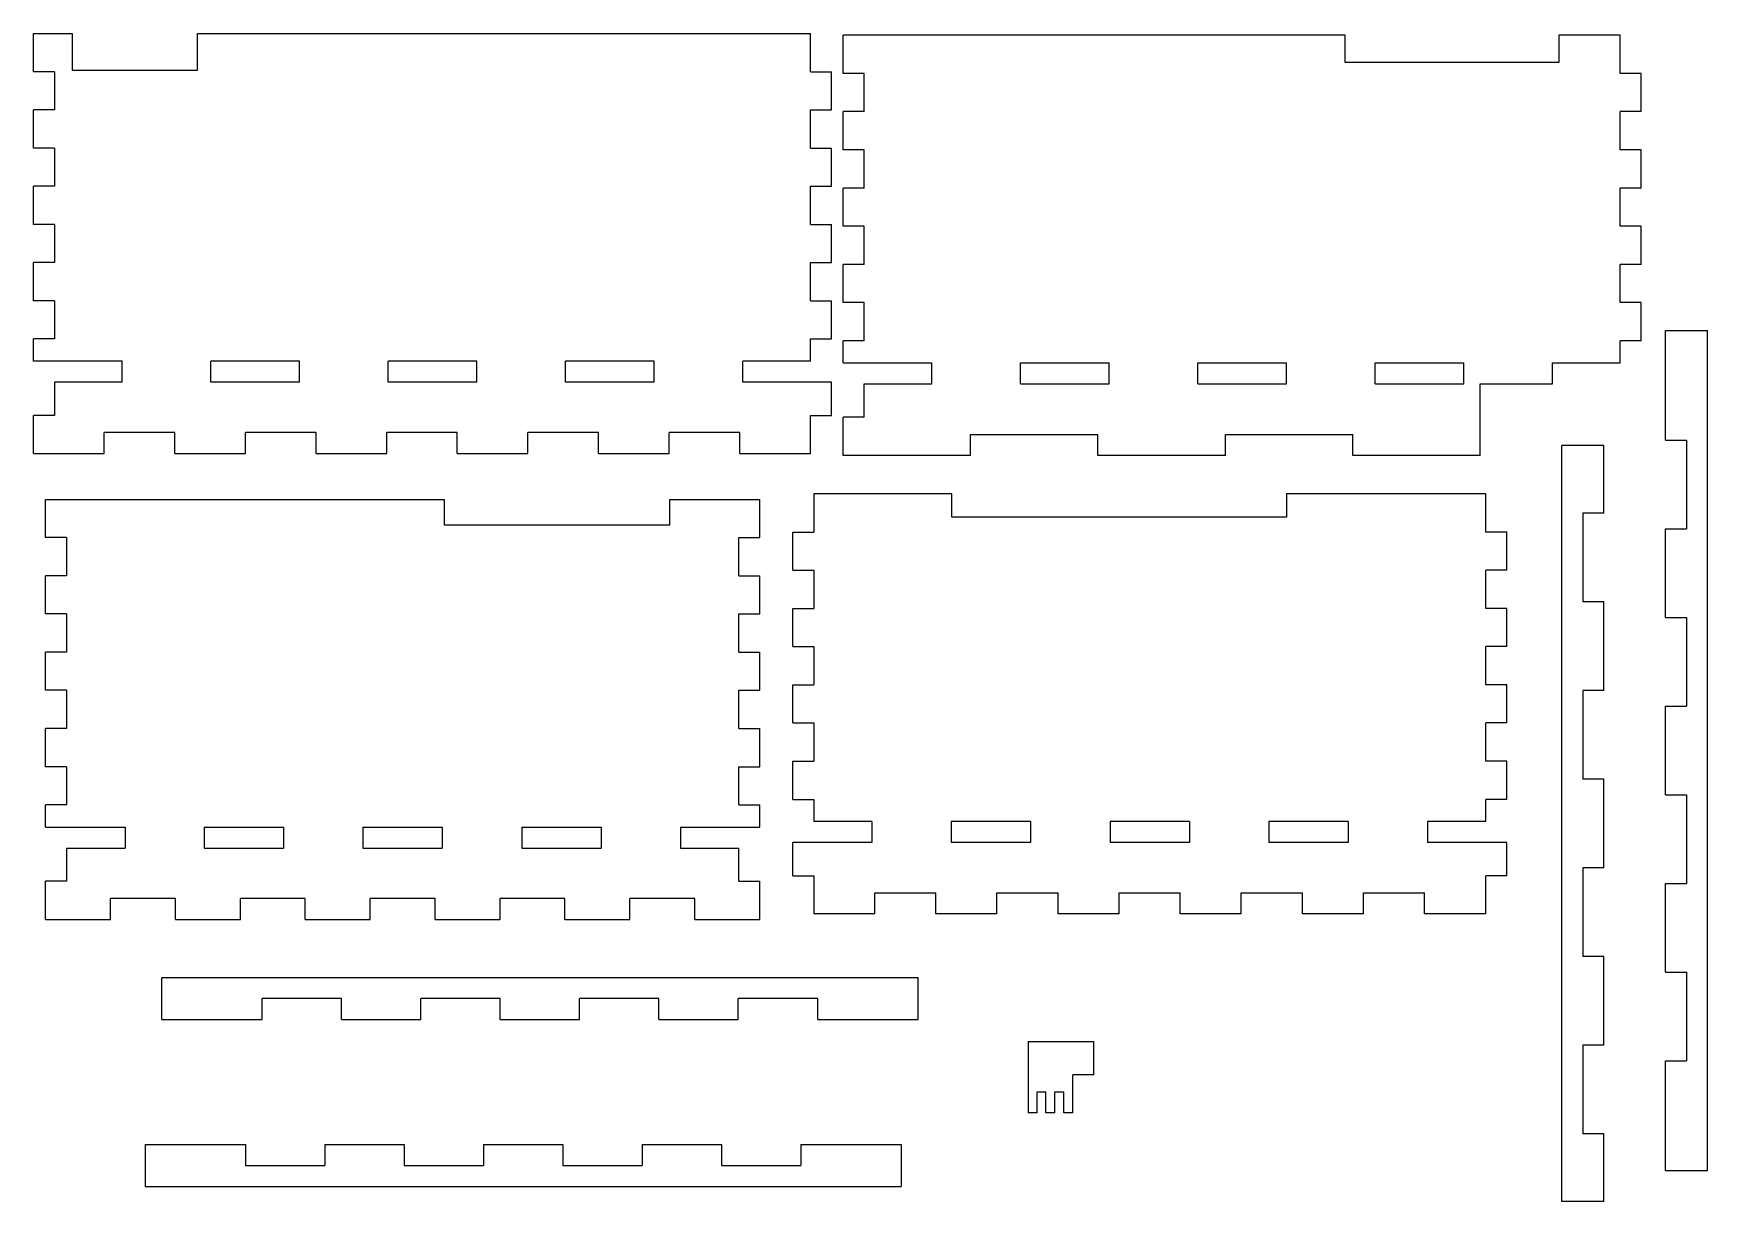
# Model space of a CAD drawing. Extents: x 10 to 408, y 10 to 288.
import ezdxf

# ---------------------------------------------------------------- set-up
doc = ezdxf.new("R2010")
doc.units = 0
doc.header["$LTSCALE"] = 12.7
doc.header["$MEASUREMENT"] = 0
doc.layers.add('VISIBLE', color=7, linetype='CONTINUOUS')

msp = doc.modelspace()

# ---------------------------------------------------------------- linework, layer by layer
at = {"layer": 'VISIBLE'}
for p, q in [((9.5, 278.77), (9.5, 287.86)), ((9.5, 287.86), (18.73, 287.86)), ((18.73, 287.86), (18.73, 279.15)), ((48.58, 279.15), (48.58, 287.86)), ((48.58, 287.86), (194.5, 287.86)), ((194.5, 278.77), (194.5, 287.86)), ((202.26, 278.34), (202.26, 287.43)), ((321.76, 287.43), (202.26, 287.43)), ((321.76, 280.96), (321.76, 287.43)), ((372.66, 287.43), (372.66, 280.96)), ((387.26, 287.43), (372.66, 287.43)), ((387.26, 278.34), (387.26, 287.43)), ((18.73, 279.15), (48.58, 279.15)), ((372.66, 280.96), (321.76, 280.96)), ((14.5, 278.77), (9.5, 278.77)), ((14.5, 278.77), (14.5, 269.68)), ((194.5, 278.77), (199.5, 278.77)), ((199.5, 269.68), (199.5, 278.77)), ((207.26, 278.34), (202.26, 278.34)), ((207.26, 269.25), (207.26, 278.34)), ((392.26, 278.34), (387.26, 278.34)), ((392.26, 269.25), (392.26, 278.34)), ((9.5, 260.59), (9.5, 269.68)), ((14.5, 269.68), (9.5, 269.68)), ((194.5, 269.68), (199.5, 269.68)), ((194.5, 260.59), (194.5, 269.68)), ((202.26, 260.16), (202.26, 269.25)), ((207.26, 269.25), (202.26, 269.25)), ((392.26, 269.25), (387.26, 269.25)), ((387.26, 260.16), (387.26, 269.25)), ((14.5, 260.59), (9.5, 260.59)), ((14.5, 260.59), (14.5, 251.5)), ((194.5, 260.59), (199.5, 260.59)), ((199.5, 251.5), (199.5, 260.59)), ((207.26, 260.16), (202.26, 260.16)), ((207.26, 251.07), (207.26, 260.16)), ((392.26, 260.16), (387.26, 260.16)), ((392.26, 251.07), (392.26, 260.16)), ((9.5, 242.41), (9.5, 251.5)), ((14.5, 251.5), (9.5, 251.5)), ((194.5, 251.5), (199.5, 251.5)), ((194.5, 242.41), (194.5, 251.5)), ((202.26, 241.98), (202.26, 251.07)), ((207.26, 251.07), (202.26, 251.07)), ((392.26, 251.07), (387.26, 251.07)), ((387.26, 241.98), (387.26, 251.07)), ((14.5, 242.41), (9.5, 242.41)), ((14.5, 242.41), (14.5, 233.32)), ((194.5, 242.41), (199.5, 242.41)), ((199.5, 233.32), (199.5, 242.41)), ((207.26, 241.98), (202.26, 241.98)), ((207.26, 232.89), (207.26, 241.98)), ((392.26, 241.98), (387.26, 241.98)), ((392.26, 232.89), (392.26, 241.98)), ((9.5, 224.23), (9.5, 233.32)), ((14.5, 233.32), (9.5, 233.32)), ((194.5, 233.32), (199.5, 233.32)), ((194.5, 224.23), (194.5, 233.32)), ((202.26, 223.8), (202.26, 232.89)), ((207.26, 232.89), (202.26, 232.89)), ((392.26, 232.89), (387.26, 232.89)), ((387.26, 223.8), (387.26, 232.89)), ((14.5, 224.23), (9.5, 224.23)), ((14.5, 224.23), (14.5, 215.14)), ((194.5, 224.23), (199.5, 224.23)), ((199.5, 215.14), (199.5, 224.23)), ((207.26, 223.8), (202.26, 223.8)), ((207.26, 214.71), (207.26, 223.8)), ((392.26, 223.8), (387.26, 223.8)), ((392.26, 214.71), (392.26, 223.8)), ((398.06, 191.08), (398.06, 217.19)), ((398.06, 217.19), (408.06, 217.19)), ((408.06, 17.19), (408.06, 217.19)), ((9.5, 209.86), (9.5, 215.14)), ((14.5, 215.14), (9.5, 215.14)), ((194.5, 215.14), (199.5, 215.14)), ((194.5, 209.86), (194.5, 215.14)), ((202.26, 209.43), (202.26, 214.71)), ((207.26, 214.71), (202.26, 214.71)), ((392.26, 214.71), (387.26, 214.71)), ((387.26, 209.43), (387.26, 214.71)), ((30.61, 209.86), (9.5, 209.86)), ((30.61, 204.86), (30.61, 209.86)), ((72.83, 209.86), (51.72, 209.86)), ((51.72, 204.86), (51.72, 209.86)), ((72.83, 204.86), (72.83, 209.86)), ((115.06, 209.86), (93.94, 209.86)), ((93.94, 204.86), (93.94, 209.86)), ((115.06, 204.86), (115.06, 209.86)), ((157.28, 209.86), (136.17, 209.86)), ((136.17, 204.86), (136.17, 209.86)), ((157.28, 204.86), (157.28, 209.86)), ((178.39, 204.86), (178.39, 209.86)), ((194.5, 209.86), (178.39, 209.86)), ((202.26, 209.43), (223.37, 209.43)), ((223.37, 204.43), (223.37, 209.43)), ((244.48, 209.43), (265.59, 209.43)), ((244.48, 204.43), (244.48, 209.43)), ((265.59, 204.43), (265.59, 209.43)), ((286.7, 209.43), (307.81, 209.43)), ((286.7, 204.43), (286.7, 209.43)), ((307.81, 204.43), (307.81, 209.43)), ((328.93, 209.43), (350.04, 209.43)), ((328.93, 204.43), (328.93, 209.43)), ((350.04, 204.43), (350.04, 209.43)), ((371.15, 204.43), (371.15, 209.43)), ((371.15, 209.43), (387.26, 209.43)), ((14.5, 204.86), (14.5, 196.95)), ((30.61, 204.86), (14.5, 204.86)), ((72.83, 204.86), (51.72, 204.86)), ((115.06, 204.86), (93.94, 204.86)), ((157.28, 204.86), (136.17, 204.86)), ((199.5, 204.86), (178.39, 204.86)), ((199.5, 196.95), (199.5, 204.86)), ((207.26, 196.53), (207.26, 204.43)), ((207.26, 204.43), (223.37, 204.43)), ((244.48, 204.43), (265.59, 204.43)), ((286.7, 204.43), (307.81, 204.43)), ((328.93, 204.43), (350.04, 204.43)), ((353.94, 204.43), (371.15, 204.43)), ((353.94, 187.43), (353.94, 204.43)), ((9.5, 187.86), (9.5, 196.95)), ((14.5, 196.95), (9.5, 196.95)), ((194.5, 196.95), (199.5, 196.95)), ((194.5, 187.86), (194.5, 196.95)), ((202.26, 187.43), (202.26, 196.53)), ((207.26, 196.53), (202.26, 196.53)), ((43.14, 192.86), (26.32, 192.86)), ((26.32, 187.86), (26.32, 192.86)), ((43.14, 187.86), (43.14, 192.86)), ((76.77, 192.86), (59.95, 192.86)), ((59.95, 187.86), (59.95, 192.86)), ((76.77, 187.86), (76.77, 192.86)), ((110.41, 192.86), (93.59, 192.86)), ((93.59, 187.86), (93.59, 192.86)), ((110.41, 187.86), (110.41, 192.86)), ((144.05, 192.86), (127.23, 192.86)), ((127.23, 187.86), (127.23, 192.86)), ((144.05, 187.86), (144.05, 192.86)), ((177.68, 192.86), (160.86, 192.86)), ((160.86, 187.86), (160.86, 192.86)), ((177.68, 187.86), (177.68, 192.86)), ((232.59, 192.43), (262.93, 192.43)), ((232.59, 187.43), (232.59, 192.43)), ((262.93, 187.43), (262.93, 192.43)), ((293.27, 192.43), (323.6, 192.43)), ((293.27, 187.43), (293.27, 192.43)), ((323.6, 187.43), (323.6, 192.43)), ((9.5, 187.86), (26.32, 187.86)), ((43.14, 187.86), (59.95, 187.86)), ((76.77, 187.86), (93.59, 187.86)), ((110.41, 187.86), (127.23, 187.86)), ((144.05, 187.86), (160.86, 187.86)), ((177.68, 187.86), (194.5, 187.86)), ((232.59, 187.43), (202.26, 187.43)), ((293.27, 187.43), (262.93, 187.43)), ((353.94, 187.43), (323.6, 187.43)), ((383.36, 189.79), (373.36, 189.79)), ((373.36, 9.79), (373.36, 189.79)), ((383.36, 173.68), (383.36, 189.79)), ((398.06, 191.08), (403.06, 191.08)), ((403.06, 191.08), (403.06, 169.97)), ((12.4, 167.85), (12.4, 176.94)), ((12.4, 176.94), (107.31, 176.94)), ((107.31, 176.94), (107.31, 170.92)), ((161.03, 170.92), (161.03, 176.94)), ((161.03, 176.94), (182.4, 176.94)), ((182.4, 167.85), (182.4, 176.94)), ((195.25, 178.26), (195.25, 169.17)), ((228.13, 178.26), (195.25, 178.26)), ((228.13, 172.68), (228.13, 178.26)), ((307.83, 178.26), (307.83, 172.68)), ((355.25, 178.26), (307.83, 178.26)), ((355.25, 169.17), (355.25, 178.26)), ((307.83, 172.68), (228.13, 172.68)), ((383.36, 173.68), (378.36, 173.68)), ((378.36, 173.68), (378.36, 152.57)), ((17.4, 167.85), (12.4, 167.85)), ((17.4, 167.85), (17.4, 158.76)), ((107.31, 170.92), (161.03, 170.92)), ((177.4, 167.85), (182.4, 167.85)), ((177.4, 158.76), (177.4, 167.85)), ((190.25, 160.07), (190.25, 169.17)), ((190.25, 169.17), (195.25, 169.17)), ((360.25, 169.17), (355.25, 169.17)), ((360.25, 160.07), (360.25, 169.17)), ((398.06, 169.97), (403.06, 169.97)), ((398.06, 148.86), (398.06, 169.97)), ((190.25, 160.07), (195.25, 160.07)), ((195.25, 160.07), (195.25, 150.98)), ((360.25, 160.07), (355.25, 160.07)), ((355.25, 150.98), (355.25, 160.07)), ((12.4, 149.67), (12.4, 158.76)), ((17.4, 158.76), (12.4, 158.76)), ((177.4, 158.76), (182.4, 158.76)), ((182.4, 149.67), (182.4, 158.76)), ((383.36, 152.57), (378.36, 152.57)), ((383.36, 131.46), (383.36, 152.57)), ((17.4, 149.67), (12.4, 149.67)), ((17.4, 149.67), (17.4, 140.58)), ((177.4, 149.67), (182.4, 149.67)), ((177.4, 140.58), (177.4, 149.67)), ((190.25, 141.89), (190.25, 150.98)), ((190.25, 150.98), (195.25, 150.98)), ((360.25, 150.98), (355.25, 150.98)), ((360.25, 141.89), (360.25, 150.98)), ((398.06, 148.86), (403.06, 148.86)), ((403.06, 148.86), (403.06, 127.74)), ((12.4, 131.49), (12.4, 140.58)), ((17.4, 140.58), (12.4, 140.58)), ((177.4, 140.58), (182.4, 140.58)), ((182.4, 131.49), (182.4, 140.58)), ((190.25, 141.89), (195.25, 141.89)), ((195.25, 141.89), (195.25, 132.8)), ((360.25, 141.89), (355.25, 141.89)), ((355.25, 132.8), (355.25, 141.89)), ((190.25, 123.71), (190.25, 132.8)), ((190.25, 132.8), (195.25, 132.8)), ((360.25, 132.8), (355.25, 132.8)), ((360.25, 123.71), (360.25, 132.8)), ((17.4, 131.49), (12.4, 131.49)), ((17.4, 131.49), (17.4, 122.4)), ((177.4, 131.49), (182.4, 131.49)), ((177.4, 122.4), (177.4, 131.49)), ((383.36, 131.46), (378.36, 131.46)), ((378.36, 131.46), (378.36, 110.35)), ((398.06, 127.74), (403.06, 127.74)), ((398.06, 106.63), (398.06, 127.74)), ((190.25, 123.71), (195.25, 123.71)), ((195.25, 123.71), (195.25, 114.62)), ((360.25, 123.71), (355.25, 123.71)), ((355.25, 114.62), (355.25, 123.71)), ((12.4, 113.31), (12.4, 122.4)), ((17.4, 122.4), (12.4, 122.4)), ((177.4, 122.4), (182.4, 122.4)), ((182.4, 113.31), (182.4, 122.4)), ((17.4, 113.31), (12.4, 113.31)), ((17.4, 113.31), (17.4, 104.22)), ((177.4, 113.31), (182.4, 113.31)), ((177.4, 104.22), (177.4, 113.31)), ((190.25, 105.53), (190.25, 114.62)), ((190.25, 114.62), (195.25, 114.62)), ((360.25, 114.62), (355.25, 114.62)), ((360.25, 105.53), (360.25, 114.62)), ((383.36, 110.35), (378.36, 110.35)), ((383.36, 89.23), (383.36, 110.35)), ((17.4, 104.22), (12.4, 104.22)), ((12.4, 98.94), (12.4, 104.22)), ((177.4, 104.22), (182.4, 104.22)), ((182.4, 98.94), (182.4, 104.22)), ((190.25, 105.53), (195.25, 105.53)), ((195.25, 105.53), (195.25, 100.26)), ((360.25, 105.53), (355.25, 105.53)), ((355.25, 100.26), (355.25, 105.53)), ((398.06, 106.63), (403.06, 106.63)), ((403.06, 106.63), (403.06, 85.52)), ((209.13, 100.26), (195.25, 100.26)), ((209.13, 100.26), (209.13, 95.26)), ((228.02, 100.26), (228.02, 95.26)), ((246.91, 100.26), (228.02, 100.26)), ((246.91, 100.26), (246.91, 95.26)), ((265.8, 100.26), (265.8, 95.26)), ((284.69, 100.26), (265.8, 100.26)), ((284.69, 100.26), (284.69, 95.26)), ((303.58, 100.26), (303.58, 95.26)), ((322.47, 100.26), (303.58, 100.26)), ((322.47, 100.26), (322.47, 95.26)), ((355.25, 100.26), (341.36, 100.26)), ((341.36, 100.26), (341.36, 95.26)), ((12.4, 98.94), (31.29, 98.94)), ((31.29, 98.94), (31.29, 93.94)), ((50.17, 98.94), (69.06, 98.94)), ((50.17, 98.94), (50.17, 93.94)), ((69.06, 98.94), (69.06, 93.94)), ((87.95, 98.94), (106.84, 98.94)), ((87.95, 98.94), (87.95, 93.94)), ((106.84, 98.94), (106.84, 93.94)), ((125.73, 98.94), (144.62, 98.94)), ((125.73, 98.94), (125.73, 93.94)), ((144.62, 98.94), (144.62, 93.94)), ((163.51, 98.94), (182.4, 98.94)), ((163.51, 98.94), (163.51, 93.94)), ((17.4, 93.94), (17.4, 86.03)), ((17.4, 93.94), (31.29, 93.94)), ((50.17, 93.94), (69.06, 93.94)), ((87.95, 93.94), (106.84, 93.94)), ((125.73, 93.94), (144.62, 93.94)), ((163.51, 93.94), (177.4, 93.94)), ((177.4, 86.03), (177.4, 93.94)), ((190.25, 87.35), (190.25, 95.26)), ((209.13, 95.26), (190.25, 95.26)), ((246.91, 95.26), (228.02, 95.26)), ((284.69, 95.26), (265.8, 95.26)), ((322.47, 95.26), (303.58, 95.26)), ((360.25, 95.26), (341.36, 95.26)), ((360.25, 87.35), (360.25, 95.26)), ((383.36, 89.23), (378.36, 89.23)), ((378.36, 89.23), (378.36, 68.12)), ((12.4, 76.94), (12.4, 86.03)), ((17.4, 86.03), (12.4, 86.03)), ((177.4, 86.03), (182.4, 86.03)), ((182.4, 76.94), (182.4, 86.03)), ((190.25, 87.35), (195.25, 87.35)), ((195.25, 87.35), (195.25, 78.26)), ((360.25, 87.35), (355.25, 87.35)), ((355.25, 78.26), (355.25, 87.35)), ((398.06, 85.52), (403.06, 85.52)), ((398.06, 64.41), (398.06, 85.52)), ((43.31, 81.94), (27.85, 81.94)), ((27.85, 76.94), (27.85, 81.94)), ((43.31, 76.94), (43.31, 81.94)), ((74.22, 81.94), (58.76, 81.94)), ((58.76, 76.94), (58.76, 81.94)), ((74.22, 76.94), (74.22, 81.94)), ((105.12, 81.94), (89.67, 81.94)), ((89.67, 76.94), (89.67, 81.94)), ((105.12, 76.94), (105.12, 81.94)), ((136.03, 81.94), (120.58, 81.94)), ((120.58, 76.94), (120.58, 81.94)), ((136.03, 76.94), (136.03, 81.94)), ((166.94, 81.94), (151.49, 81.94)), ((151.49, 76.94), (151.49, 81.94)), ((166.94, 76.94), (166.94, 81.94)), ((209.79, 83.26), (224.34, 83.26)), ((209.79, 78.26), (209.79, 83.26)), ((224.34, 78.26), (224.34, 83.26)), ((238.88, 83.26), (253.43, 83.26)), ((238.88, 78.26), (238.88, 83.26)), ((253.43, 78.26), (253.43, 83.26)), ((267.97, 83.26), (282.52, 83.26)), ((267.97, 78.26), (267.97, 83.26)), ((282.52, 78.26), (282.52, 83.26)), ((297.06, 83.26), (311.61, 83.26)), ((297.06, 78.26), (297.06, 83.26)), ((311.61, 78.26), (311.61, 83.26)), ((326.15, 83.26), (340.7, 83.26)), ((326.15, 78.26), (326.15, 83.26)), ((340.7, 78.26), (340.7, 83.26)), ((12.4, 76.94), (27.85, 76.94)), ((43.31, 76.94), (58.76, 76.94)), ((74.22, 76.94), (89.67, 76.94)), ((105.12, 76.94), (120.58, 76.94)), ((136.03, 76.94), (151.49, 76.94)), ((166.94, 76.94), (182.4, 76.94)), ((209.79, 78.26), (195.25, 78.26)), ((238.88, 78.26), (224.34, 78.26)), ((267.97, 78.26), (253.43, 78.26)), ((297.06, 78.26), (282.52, 78.26)), ((326.15, 78.26), (311.61, 78.26)), ((355.25, 78.26), (340.7, 78.26)), ((383.36, 68.12), (378.36, 68.12)), ((383.36, 47.01), (383.36, 68.12)), ((398.06, 64.41), (403.06, 64.41)), ((403.06, 64.41), (403.06, 43.3)), ((40.09, 53.11), (40.09, 63.11)), ((40.09, 63.11), (220.09, 63.11)), ((220.09, 53.11), (220.09, 63.11)), ((82.86, 58.11), (63.98, 58.11)), ((63.98, 53.11), (63.98, 58.11)), ((82.86, 53.11), (82.86, 58.11)), ((120.64, 58.11), (101.75, 58.11)), ((101.75, 53.11), (101.75, 58.11)), ((120.64, 53.11), (120.64, 58.11)), ((158.42, 58.11), (139.53, 58.11)), ((139.53, 53.11), (139.53, 58.11)), ((158.42, 53.11), (158.42, 58.11)), ((196.2, 58.11), (177.31, 58.11)), ((177.31, 53.11), (177.31, 58.11)), ((196.2, 53.11), (196.2, 58.11)), ((40.09, 53.11), (63.98, 53.11)), ((82.86, 53.11), (101.75, 53.11)), ((120.64, 53.11), (139.53, 53.11)), ((158.42, 53.11), (177.31, 53.11)), ((196.2, 53.11), (220.09, 53.11)), ((246.32, 47.89), (246.32, 30.89)), ((246.32, 47.89), (261.93, 47.89)), ((261.93, 39.98), (261.93, 47.89)), ((383.36, 47.01), (378.36, 47.01)), ((378.36, 47.01), (378.36, 25.9)), ((261.93, 39.98), (256.93, 39.98)), ((256.93, 30.89), (256.93, 39.98)), ((398.06, 43.3), (403.06, 43.3)), ((398.06, 17.19), (398.06, 43.3)), ((248.44, 35.89), (250.56, 35.89)), ((248.44, 30.89), (248.44, 35.89)), ((250.56, 30.89), (250.56, 35.89)), ((252.69, 35.89), (254.81, 35.89)), ((252.69, 30.89), (252.69, 35.89)), ((254.81, 30.89), (254.81, 35.89)), ((248.44, 30.89), (246.32, 30.89)), ((252.69, 30.89), (250.56, 30.89)), ((256.93, 30.89), (254.81, 30.89)), ((383.36, 25.9), (378.36, 25.9)), ((383.36, 9.79), (383.36, 25.9)), ((36.1, 23.39), (36.1, 13.39)), ((36.1, 23.39), (59.99, 23.39)), ((59.99, 23.39), (59.99, 18.39)), ((78.88, 23.39), (78.88, 18.39)), ((78.88, 23.39), (97.77, 23.39)), ((97.77, 23.39), (97.77, 18.39)), ((116.65, 23.39), (116.65, 18.39)), ((116.65, 23.39), (135.54, 23.39)), ((135.54, 23.39), (135.54, 18.39)), ((154.43, 23.39), (154.43, 18.39)), ((154.43, 23.39), (173.32, 23.39)), ((173.32, 23.39), (173.32, 18.39)), ((192.21, 23.39), (192.21, 18.39)), ((192.21, 23.39), (216.1, 23.39)), ((216.1, 23.39), (216.1, 13.39)), ((59.99, 18.39), (78.88, 18.39)), ((97.77, 18.39), (116.65, 18.39)), ((135.54, 18.39), (154.43, 18.39)), ((173.32, 18.39), (192.21, 18.39)), ((398.06, 17.19), (408.06, 17.19)), ((36.1, 13.39), (216.1, 13.39)), ((383.36, 9.79), (373.36, 9.79))]:
    msp.add_line(p, q, dxfattribs=at)

doc.saveas('drawing.dxf')
